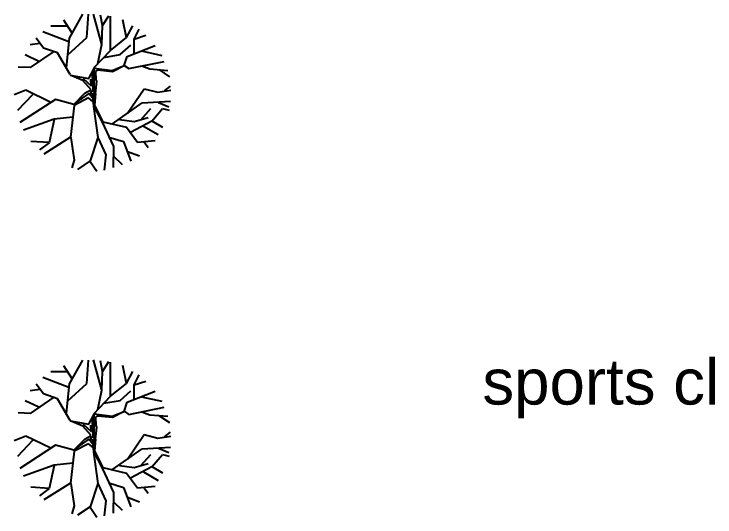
# Model space of a CAD drawing. Header units: millimetres. Extents: x -17017 to 2697, y 1903 to 18260.
# Drawn here: x -17000.979 to -16997.767, y 18232.6 to 18234.905 of the extents above; entities that cross this region are included whole.
import ezdxf

# ---------------------------------------------------------------- set-up
doc = ezdxf.new("R2010")
doc.units = ezdxf.units.MM
doc.linetypes.add('0', pattern=[0])
doc.layers.add('BONGDO', color=8, linetype='Continuous')
doc.layers.add('CAY', color=94, linetype='Continuous')
doc.styles.get("Standard").update_dxf_attribs({"font": 'arial.ttf'})

# ---------------------------------------------------------------- blocks, each defined once
blk = doc.blocks.new('A$C11321BC5')
at = {"layer": 'CAY', "linetype": 'Continuous'}
for p, q in [((255, 663.2), (287.2, 712.4)), ((352.7, 689.4), (330.8, 717.3)), ((358.4, 658.3), (349.2, 719)), ((407.8, 587.7), (399.8, 717.3)), ((405.5, 661.5), (425, 709.1)), ((433.1, 679.6), (441.1, 710.8)), ((168.9, 584.4), (189.5, 677.9)), ((250.4, 525.3), (217.1, 687.8)), ((251.6, 622.1), (258.5, 704.2)), ((490.5, 632), (433.1, 679.6)), ((489.4, 632), (518.1, 679.6)), ((194.1, 518.7), (143.6, 646.8)), ((342.3, 595.9), (358.4, 658.3)), ((513.5, 592.6), (552.5, 659.9)), ((587, 566.3), (579, 646.8)), ((237.8, 586), (251.6, 622.1)), ((484.8, 581.1), (433.1, 627.1)), ((492.8, 549.9), (474.4, 613.9)), ((541, 533.5), (489.4, 632)), ((584.7, 594.2), (611.1, 613.9)), ((114.9, 549.9), (97.6, 604.1)), ((454.9, 520.4), (342.3, 595.9)), ((503.1, 451.4), (407.8, 587.7)), ((114.9, 549.9), (68.9, 572.9)), ((181.5, 549.9), (114.9, 549.9)), ((483.6, 482.6), (492.8, 549.9)), ((519.2, 515.4), (587, 566.3)), ((629.5, 520.4), (650.2, 574.5)), ((109.1, 515.4), (26.4, 499)), ((108, 515.4), (54, 545)), ((166.6, 441.6), (108, 515.4)), ((186.1, 485.9), (142.4, 535.1)), ((236.6, 503.9), (194.1, 518.7)), ((235.5, 503.9), (250.4, 525.3)), ((494, 407.1), (519.2, 515.4)), ((584.7, 502.3), (674.3, 535.1)), ((198.7, 412), (186.1, 485.9)), ((263.1, 451.4), (235.5, 503.9)), ((258.5, 449.8), (236.6, 503.9)), ((564, 435), (584.7, 502.3)), ((651.3, 456.3), (689.2, 495.7)), ((248.1, 367.7), (258.5, 449.8)), ((256.2, 384.1), (263.1, 451.4)), ((496.2, 403.8), (607.7, 456.3)), ((607.7, 456.3), (703, 454.7)), ((52.8, 405.5), (8, 435)), ((166.6, 441.6), (10.3, 441.6)), ((245.8, 367.7), (166.6, 441.6)), ((566.3, 384.1), (645.6, 420.2)), ((645.6, 420.2), (715.7, 413.7)), ((139, 402.2), (0, 364.4)), ((52.8, 405.5), (4.6, 395.6)), ((139, 402.2), (52.8, 405.5)), ((227.4, 384.1), (139, 402.2)), ((419.3, 369.3), (494, 407.1)), ((420.4, 364.4), (496.2, 403.8)), ((278, 359.5), (245.8, 367.7)), ((312.5, 367.7), (248.1, 367.7)), ((295.2, 343.1), (252.7, 366.1)), ((263.1, 374.3), (256.2, 384.1)), ((301, 375.9), (263.1, 374.3)), ((353.8, 362.8), (278, 359.5)), ((307.9, 379.2), (301, 375.9)), ((364.1, 372.6), (307.9, 379.2)), ((363, 369.3), (312.5, 367.7)), ((363, 369.3), (420.4, 364.4)), ((364.1, 372.6), (419.3, 369.3)), ((384.8, 359.5), (364.1, 343.1)), ((366.4, 359.5), (423.9, 364.4)), ((402.1, 362.8), (384.8, 341.4)), ((423.9, 364.4), (566.3, 384.1)), ((566.3, 384.1), (673.2, 349.6)), ((675.4, 349.6), (720.3, 379.2)), ((108, 333.2), (1.1, 341.4)), ((187.2, 246.2), (108, 333.2)), ((280.3, 257.7), (295.2, 343.1)), ((295.2, 316.8), (328.5, 352.9)), ((328.5, 352.9), (298.7, 351.3)), ((346.9, 352.9), (304.4, 315.2)), ((361.8, 326.7), (346.9, 352.9)), ((415.8, 272.5), (361.8, 326.7)), ((364.1, 343.1), (396.3, 297.1)), ((384.8, 341.4), (419.3, 275.8)), ((673.2, 349.6), (712.2, 290.5)), ((110.3, 254.4), (1.1, 315.2)), ((304.4, 315.2), (280.3, 257.7)), ((396.3, 297.1), (418.1, 274.1)), ((87.3, 265.9), (27.6, 228.2)), ((278, 257.7), (178.1, 198.6)), ((414.7, 274.1), (391.7, 190.4)), ((419.3, 275.8), (565.2, 259.4)), ((473.3, 269.2), (482.5, 183.9)), ((565.2, 259.4), (642.1, 136.2)), ((566.3, 261), (669.7, 275.8)), ((669.7, 275.8), (705.3, 264.3)), ((55.1, 244.6), (55.1, 169.1)), ((127.5, 251.2), (81.6, 131.3)), ((244.7, 239.7), (110.3, 254.4)), ((178.1, 198.6), (156.2, 134.6)), ((171.2, 182.2), (245.8, 73.9)), ((405.5, 169.1), (349.2, 54.2)), ((391.7, 190.4), (497.4, 26.3)), ((482.5, 183.9), (533, 42.7)), ((483.6, 183.9), (590.4, 160.9)), ((589.3, 160.9), (583.6, 77.2)), ((590.4, 160.9), (622.6, 116.5)), ((156.2, 134.6), (111.4, 101.8)), ((135.5, 118.2), (141.3, 73.9)), ((217.1, 113.3), (187.2, 50.9)), ((245.8, 73.9), (243.5, 19.7)), ((369.9, 85.4), (442.3, 16.4)), ((349.2, 54.2), (371, 0))]:
    blk.add_line(p, q, dxfattribs=at)
blk.add_circle((360.1, 360), 7.5, dxfattribs=at)

msp = doc.modelspace()

# ---------------------------------------------------------------- block references
at = {"layer": 'CAY', "xscale": 0.001, "yscale": 0.001, "zscale": 0.001, "rotation": 270}
for p in [(-17000.9789, 18234.9052), (-17000.9789, 18233.3202)]:
    msp.add_blockref('A$C11321BC5', p, dxfattribs=at)

# ---------------------------------------------------------------- texts
at = {"layer": 'BONGDO', "linetype": '0', "insert": (-16998.833, 18233.3238), "char_height": 0.208529, "attachment_point": 1}
msp.add_mtext_dynamic_manual_height_columns('sports clubs', width=1.674844, gutter_width=1.0426, heights=[0], dxfattribs=at)

doc.saveas('drawing.dxf')
